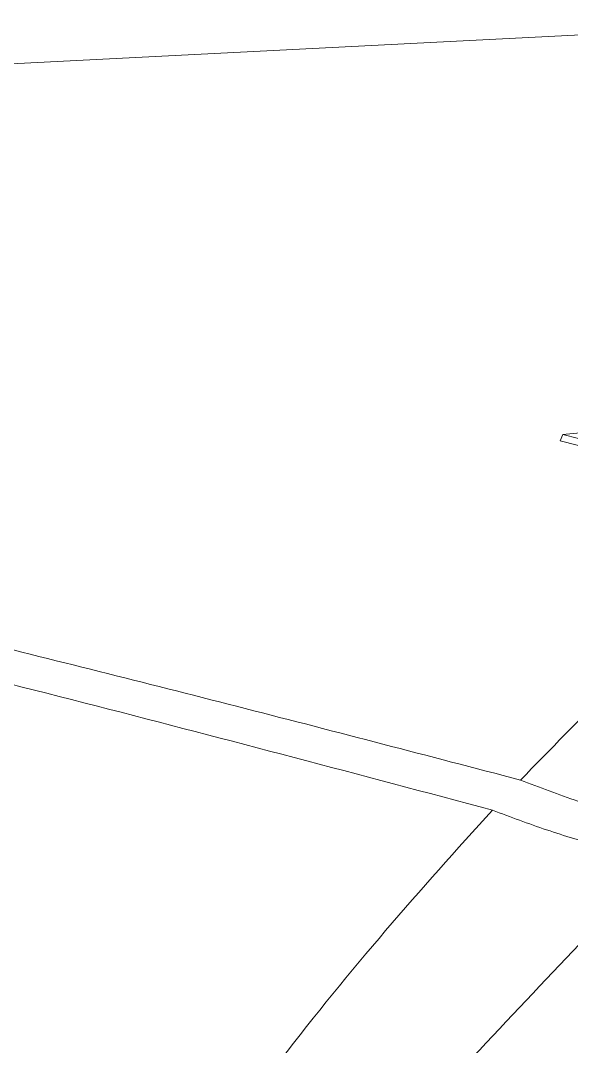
# Model space of a CAD drawing. Header units: inches. Extents: x 0 to 46.8, y 0 to 33.1.
# Drawn here: x 23.406 to 23.75, y 16.566 to 17.206 of the extents above; entities that cross this region are included whole.
import ezdxf

# ---------------------------------------------------------------- set-up
doc = ezdxf.new("R2010")
doc.units = ezdxf.units.IN
doc.header["$MEASUREMENT"] = 0

msp = doc.modelspace()

# ---------------------------------------------------------------- linework, layer by layer
at = {"color": 7, "linetype": 'Continuous', "lineweight": 15}
for p, q in [((23.93001, 17.20578), (23.35413, 17.17643)), ((23.74435, 16.94757), (23.76591, 16.94957)), ((23.7428, 16.94367), (23.74435, 16.94757)), ((24.15077, 16.83815), (23.7428, 16.94367)), ((23.93485, 16.8983), (23.74435, 16.94757))]:
    msp.add_line(p, q, dxfattribs=at)
for points, knots in [([(23.03191, 16.90351), (23.14616, 16.87581), (23.31756, 16.83426), (23.54629, 16.77694), (23.66078, 16.74694), (23.71803, 16.73194)], [0, 0, 0, 0, 0.499956, 0.74998, 1, 1, 1, 1]), ([(23.71803, 16.73194), (23.73662, 16.75104), (23.7738, 16.78924), (23.82699, 16.84142), (23.86157, 16.87453), (23.87742, 16.8897)], [0, 0, 0, 0, 0.351314, 0.702653, 1, 1, 1, 1]), ([(23.70051, 16.7132), (23.61813, 16.73513), (23.45334, 16.77899), (23.28884, 16.81967), (23.20658, 16.84001)], [0, 0, 0, 0, 0.49995, 1, 1, 1, 1]), ([(23.71803, 16.73194), (23.72996, 16.7274), (23.75331, 16.7185), (23.78815, 16.70808), (23.81093, 16.70263), (23.82233, 16.6999)], [0, 0, 0, 0, 0.342566, 0.670769, 1, 1, 1, 1]), ([(23.43919, 16.38916), (23.46099, 16.4161), (23.50463, 16.46999), (23.56806, 16.55876), (23.63373, 16.63909), (23.67825, 16.68849), (23.70051, 16.7132)], [0, 0, 0, 0, 0.249831, 0.499892, 0.749921, 1, 1, 1, 1]), ([(23.80478, 16.68162), (23.79255, 16.68452), (23.76914, 16.69007), (23.73431, 16.70048), (23.71179, 16.70895), (23.70051, 16.7132)], [0, 0, 0, 0, 0.35315, 0.675971, 1, 1, 1, 1]), ([(23.80478, 16.68162), (23.78257, 16.65851), (23.73815, 16.61228), (23.67174, 16.54155), (23.60551, 16.46937), (23.56228, 16.41645), (23.54067, 16.38999)], [0, 0, 0, 0, 0.250013, 0.500044, 0.750057, 1, 1, 1, 1])]:
    msp.add_open_spline(points, degree=3, knots=knots, dxfattribs=at)

doc.saveas('drawing.dxf')
